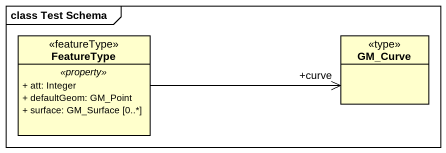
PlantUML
@startuml
mainframe class Test Schema
hide circle
hide empty members
skinparam classAttributeIconSize 0
class FeatureType <<featureType>> {
  .. <<property>> ..
  + att: Integer
  + defaultGeom: GM_Point
  + surface: GM_Surface [0..*]
}
class GM_Curve <<type>>
FeatureType -right-> "+curve" GM_Curve
@enduml
